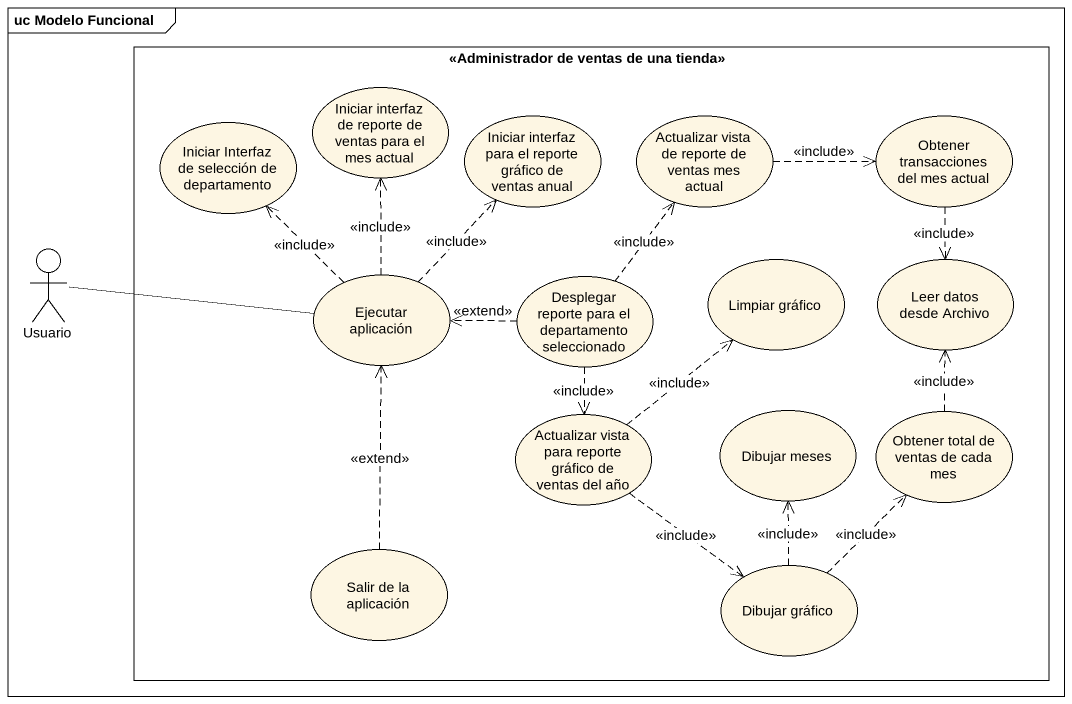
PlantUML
@startuml
mainframe uc Modelo Funcional
rectangle "<<Administrador de ventas de una tienda>>" as Administrador_de_ventas_de {
  usecase "Iniciar Interfaz de selección de departamento" as Iniciar_Interfaz_de
  usecase "Iniciar interfaz de reporte de ventas para el mes actual" as Iniciar_interfaz_de_reporte
  usecase "Iniciar interfaz para el reporte gráfico de ventas anual" as Iniciar_interfaz_para_el
  usecase "Actualizar vista de reporte de ventas mes actual" as Actualizar_vista_de_reporte
  usecase "Obtener transacciones del mes actual" as Obtener_transacciones_del
  usecase "Limpiar gráfico" as Limpiar_gráfico
  usecase "Leer datos desde Archivo" as Leer_datos_desde_Archivo
  usecase "Ejecutar aplicación" as Ejecutar_aplicación
  usecase "Desplegar reporte para el departamento seleccionado" as Desplegar_reporte_para_el
  usecase "Actualizar vista para reporte gráfico de ventas del año" as Actualizar_vista_para
  usecase "Dibujar meses" as Dibujar_meses
  usecase "Obtener total de ventas de cada mes" as Obtener_total_de_ventas_de
  usecase "Salir de la aplicación" as Salir_de_la_aplicación
  usecase "Dibujar gráfico" as Dibujar_gráfico
}
actor Usuario
Actualizar_vista_de_reporte .right.> Obtener_transacciones_del : <<include>>
Obtener_transacciones_del ..> Leer_datos_desde_Archivo : <<include>>
Usuario -right- Ejecutar_aplicación
Ejecutar_aplicación .up.> Iniciar_Interfaz_de : <<include>>
Ejecutar_aplicación .up.> Iniciar_interfaz_de_reporte : <<include>>
Ejecutar_aplicación .up.> Iniciar_interfaz_para_el : <<include>>
Desplegar_reporte_para_el .up.> Actualizar_vista_de_reporte : <<include>>
Desplegar_reporte_para_el .left.> Ejecutar_aplicación : <<extend>>
Desplegar_reporte_para_el ..> Actualizar_vista_para : <<include>>
Actualizar_vista_para .up.> Limpiar_gráfico : <<include>>
Actualizar_vista_para ..> Dibujar_gráfico : <<include>>
Obtener_total_de_ventas_de .up.> Leer_datos_desde_Archivo : <<include>>
Salir_de_la_aplicación .up.> Ejecutar_aplicación : <<extend>>
Dibujar_gráfico .up.> Dibujar_meses : <<include>>
Dibujar_gráfico .up.> Obtener_total_de_ventas_de : <<include>>
@enduml
